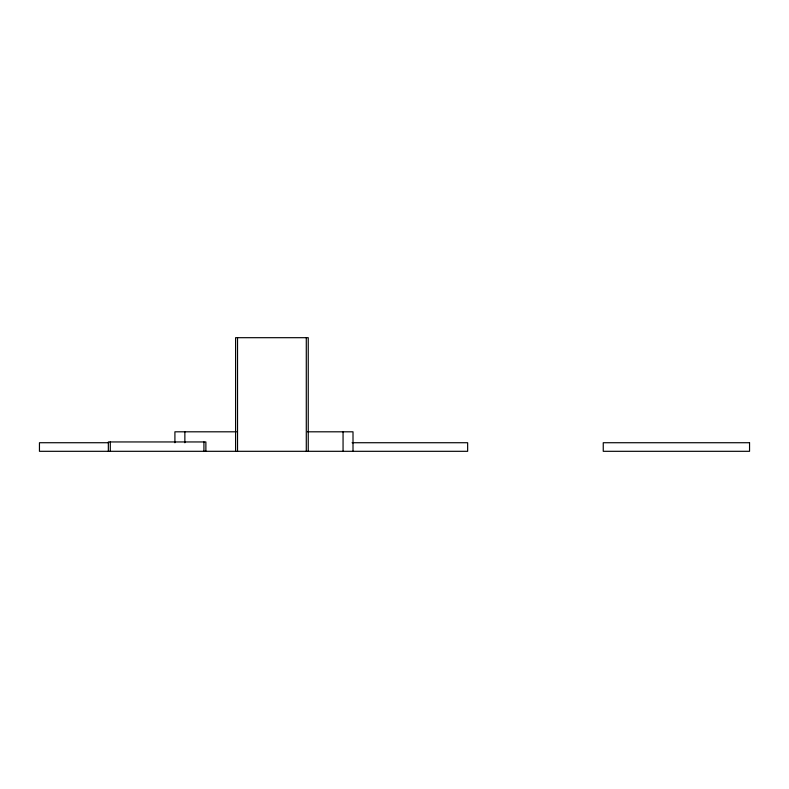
<?xml version="1.0" encoding="UTF-8"?>
<svg xmlns="http://www.w3.org/2000/svg" width="789" height="789" viewBox="0 0 789 789"><rect width="100%" height="100%" fill="white"/><g stroke="black" fill="none" stroke-linecap="round" stroke-linejoin="round"><path stroke-width="1.18" d="M236.365 431.81L174.911 431.81L174.911 442.777M307.493 431.81L353.008 431.81L353.008 451.308M108.3 442.728L39.45 442.728L39.45 451.308L467.65 451.308L467.65 442.728L352.081 442.728M343.057 431.81L343.057 451.308M308.243 451.308L308.243 337.692L235.595 337.692L235.586 451.308M306.29 337.692L306.29 451.308M237.528 337.692L237.528 451.308M205.88 451.308L205.88 441.948L108.359 441.948L108.34 451.308M203.927 441.948L203.927 451.308M184.863 431.81L184.863 442.777M110.292 441.948L110.292 451.308M749.55 442.728L603.25 442.728L603.25 451.308L749.55 451.308L749.55 442.728"/></g></svg>
